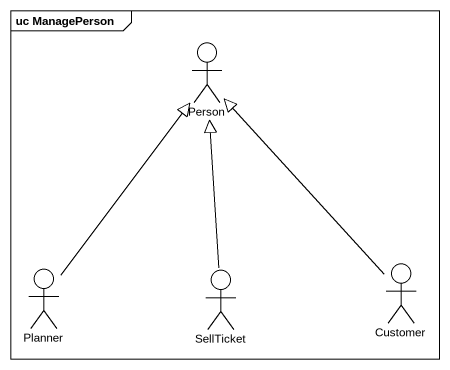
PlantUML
@startuml
mainframe uc ManagePerson
actor "Person" as Person_
actor Planner
actor SellTicket
actor Customer
Planner -up-|> Person_
SellTicket -up-|> Person_
Customer -up-|> Person_
@enduml
